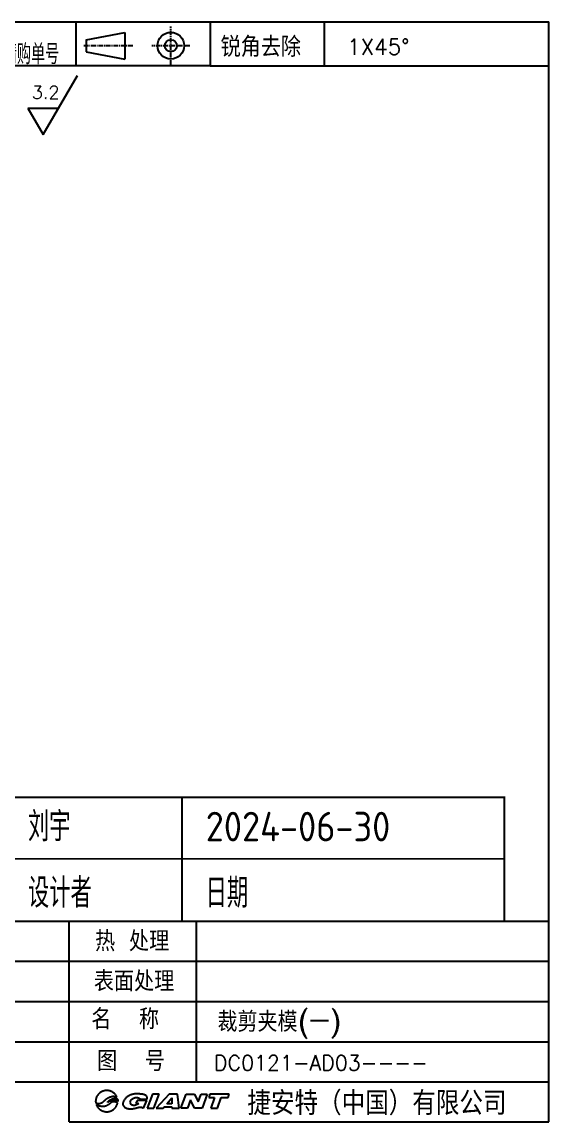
# Model space of a CAD drawing. Extents: x 5328 to 5756, y -839 to -541.
# Drawn here: x 5612.8 to 5755.7, y -838.8 to -540.7 of the extents above; entities that cross this region are included whole.
import ezdxf

# ---------------------------------------------------------------- set-up
doc = ezdxf.new("R2010")
doc.units = 0
doc.header["$MEASUREMENT"] = 0
doc.linetypes.add('CENTER', pattern=[2, 1.25, -0.25, 0.25, -0.25])
doc.layers.get('0').update_dxf_attribs({"linetype": 'CONTINUOUS'})
for name, color, linetype in [('CEN', 1, 'CENTER'), ('CON', 7, 'CONTINUOUS'), ('DIM', 7, 'CONTINUOUS'), ('TXT', 7, 'CONTINUOUS')]:
    doc.layers.add(name, color=color, linetype=linetype)
doc.styles.add('ACISOTS', font='isocp.shx', dxfattribs={"height": 8, "bigfont": 'gbcbig.shx'})
doc.styles.add('HZ', font='complex.shx', dxfattribs={"bigfont": 'HZFS.SHX'})
doc.styles.get("Standard").update_dxf_attribs({"font": 'txt.shx', "bigfont": 'hzfs.shx'})
doc.styles.add('USER1', font='simplex', dxfattribs={"bigfont": 'dayum'})

# ---------------------------------------------------------------- blocks, each defined once
blk = doc.blocks.new('GIANT')
for p, q in [((231.03, 29.75), (230.98, 29.65)), ((231.09, 29.84), (231.03, 29.75)), ((231.15, 29.94), (231.09, 29.84)), ((231.21, 30.03), (231.15, 29.94)), ((231.28, 30.12), (231.21, 30.03)), ((231.35, 30.2), (231.28, 30.12)), ((231.43, 30.28), (231.35, 30.2)), ((231.51, 30.36), (231.43, 30.28)), ((231.59, 30.43), (231.51, 30.36)), ((231.68, 30.5), (231.59, 30.43)), ((231.77, 30.56), (231.68, 30.5)), ((231.87, 30.62), (231.77, 30.56)), ((231.97, 30.68), (231.87, 30.62)), ((232.07, 30.73), (231.97, 30.68)), ((232.17, 30.77), (232.07, 30.73)), ((232.27, 30.81), (232.17, 30.77)), ((232.38, 30.85), (232.27, 30.81)), ((232.49, 30.88), (232.38, 30.85)), ((232.6, 30.91), (232.49, 30.88)), ((232.72, 30.93), (232.6, 30.91)), ((232.83, 30.94), (232.72, 30.93)), ((232.95, 30.95), (232.83, 30.94)), ((233.07, 30.96), (232.95, 30.95)), ((233.18, 30.95), (233.07, 30.96)), ((233.3, 30.95), (233.18, 30.95)), ((233.42, 30.93), (233.3, 30.95)), ((233.53, 30.91), (233.42, 30.93)), ((233.65, 30.89), (233.53, 30.91)), ((233.76, 30.86), (233.65, 30.89)), ((233.87, 30.82), (233.76, 30.86)), ((233.98, 30.78), (233.87, 30.82)), ((234.09, 30.74), (233.98, 30.78)), ((234.19, 30.68), (234.09, 30.74)), ((234.16, 29.73), (234.25, 29.74)), ((234.29, 30.63), (234.19, 30.68)), ((234.25, 29.74), (234.33, 29.75)), ((234.39, 30.57), (234.29, 30.63)), ((234.33, 29.75), (234.41, 29.75)), ((234.49, 30.5), (234.39, 30.57)), ((234.41, 29.75), (234.49, 29.75)), ((234.58, 30.43), (234.49, 30.5)), ((234.49, 29.75), (234.58, 29.75)), ((234.67, 30.35), (234.58, 30.43)), ((234.58, 29.75), (234.66, 29.74)), ((234.66, 29.74), (234.74, 29.73)), ((234.75, 30.27), (234.67, 30.35)), ((234.83, 30.18), (234.75, 30.27)), ((234.91, 30.1), (234.83, 30.18)), ((234.98, 30), (234.91, 30.1)), ((235.05, 29.91), (234.98, 30)), ((235.11, 29.81), (235.05, 29.91)), ((235.16, 29.7), (235.11, 29.81)), ((237.56, 29.78), (237.46, 29.71)), ((237.66, 29.84), (237.56, 29.78)), ((237.76, 29.89), (237.66, 29.84)), ((237.87, 29.95), (237.76, 29.89)), ((237.97, 30), (237.87, 29.95)), ((238.08, 30.04), (237.97, 30)), ((238.19, 30.08), (238.08, 30.04)), ((238.3, 30.12), (238.19, 30.08)), ((238.42, 30.15), (238.3, 30.12)), ((238.53, 30.18), (238.42, 30.15)), ((238.65, 30.2), (238.53, 30.18)), ((238.76, 30.22), (238.65, 30.2)), ((238.88, 30.24), (238.76, 30.22)), ((238.99, 30.25), (238.88, 30.24)), ((239.11, 30.26), (238.99, 30.25)), ((239.23, 30.27), (239.11, 30.26)), ((239.35, 30.27), (239.23, 30.27)), ((239.46, 30.27), (239.35, 30.27)), ((239.58, 30.27), (239.46, 30.27)), ((239.7, 30.26), (239.58, 30.27)), ((239.82, 30.25), (239.7, 30.26)), ((239.93, 30.25), (239.82, 30.25)), ((240.05, 30.23), (239.93, 30.25)), ((240.17, 30.22), (240.05, 30.23)), ((240.28, 30.21), (240.17, 30.22)), ((240.4, 30.19), (240.28, 30.21)), ((240.52, 30.17), (240.4, 30.19)), ((240.63, 30.15), (240.52, 30.17)), ((240.75, 30.13), (240.63, 30.15)), ((240.86, 30.1), (240.75, 30.13)), ((240.97, 30.06), (240.86, 30.1)), ((241.08, 30.02), (240.97, 30.06)), ((241.19, 29.97), (241.08, 30.02)), ((241.28, 29.9), (241.19, 29.97)), ((241.37, 29.82), (241.28, 29.9)), ((241.44, 29.73), (241.37, 29.82)), ((242.59, 30.21), (241.52, 27.29)), ((243.97, 30.21), (242.59, 30.21)), ((242.89, 27.29), (243.97, 30.21)), ((246.06, 30.21), (243.34, 27.29)), ((247.83, 30.21), (246.06, 30.21)), ((248.13, 27.29), (247.83, 30.21)), ((248.52, 27.29), (249.6, 30.21)), ((249.6, 30.21), (251.31, 30.21)), ((251.31, 30.21), (252.1, 28.61)), ((252.1, 28.61), (252.7, 30.21)), ((252.7, 30.21), (253.99, 30.21)), ((253.99, 30.21), (252.92, 27.29)), ((254.56, 30.21), (254.3, 29.5)), ((258.57, 30.21), (254.56, 30.21)), ((258.31, 29.5), (258.57, 30.21)), ((230.79, 28.9), (230.78, 28.78)), ((230.78, 28.78), (230.78, 28.67)), ((230.78, 28.67), (230.79, 28.56)), ((230.8, 29.01), (230.79, 28.9)), ((230.79, 28.56), (230.8, 28.45)), ((230.82, 29.12), (230.8, 29.01)), ((230.8, 28.45), (230.82, 28.34)), ((230.84, 29.23), (230.82, 29.12)), ((230.82, 28.34), (230.9, 28.32)), ((230.87, 29.33), (230.84, 29.23)), ((230.9, 29.44), (230.87, 29.33)), ((230.94, 29.55), (230.9, 29.44)), ((230.9, 28.32), (230.98, 28.31)), ((231.01, 27.94), (230.93, 27.97)), ((230.93, 27.97), (230.97, 27.88)), ((230.98, 29.65), (230.94, 29.55)), ((230.97, 27.88), (231.01, 27.79)), ((230.98, 28.31), (231.07, 28.3)), ((231.08, 27.91), (231.01, 27.94)), ((231.01, 27.79), (231.06, 27.7)), ((231.06, 27.7), (231.11, 27.61)), ((231.07, 28.3), (231.15, 28.29)), ((231.15, 27.88), (231.08, 27.91)), ((231.11, 27.61), (231.17, 27.53)), ((231.15, 28.29), (231.23, 28.28)), ((231.23, 27.85), (231.15, 27.88)), ((231.17, 27.53), (231.23, 27.45)), ((231.23, 28.28), (231.31, 28.28)), ((231.3, 27.81), (231.23, 27.85)), ((231.38, 27.79), (231.3, 27.81)), ((231.31, 28.28), (231.39, 28.28)), ((231.46, 27.76), (231.38, 27.79)), ((231.39, 28.28), (231.48, 28.28)), ((231.53, 27.73), (231.46, 27.76)), ((231.48, 28.28), (231.56, 28.28)), ((231.61, 27.71), (231.53, 27.73)), ((231.56, 28.28), (231.64, 28.29)), ((231.69, 27.69), (231.61, 27.71)), ((231.64, 28.29), (231.72, 28.31)), ((231.77, 27.67), (231.69, 27.69)), ((231.72, 28.31), (231.8, 28.32)), ((231.85, 27.66), (231.77, 27.67)), ((231.8, 28.32), (231.88, 28.35)), ((231.93, 27.65), (231.85, 27.66)), ((231.88, 28.35), (231.96, 28.37)), ((232.01, 27.64), (231.93, 27.65)), ((231.96, 28.37), (232.03, 28.41)), ((232.09, 27.63), (232.01, 27.64)), ((232.03, 28.41), (232.11, 28.44)), ((232.18, 27.63), (232.09, 27.63)), ((232.11, 28.44), (232.18, 28.49)), ((232.18, 28.49), (232.25, 28.53)), ((232.26, 27.62), (232.18, 27.63)), ((232.25, 28.53), (232.31, 28.58)), ((232.34, 27.62), (232.26, 27.62)), ((232.31, 28.58), (232.37, 28.63)), ((232.42, 27.63), (232.34, 27.62)), ((232.37, 28.63), (232.44, 28.69)), ((232.5, 27.64), (232.42, 27.63)), ((232.44, 28.69), (232.5, 28.74)), ((232.5, 28.74), (232.56, 28.8)), ((232.58, 27.64), (232.5, 27.64)), ((232.56, 28.8), (232.62, 28.86)), ((232.66, 27.66), (232.58, 27.64)), ((232.62, 28.86), (232.68, 28.91)), ((232.74, 27.67), (232.66, 27.66)), ((232.68, 28.91), (232.74, 28.97)), ((232.74, 28.97), (232.8, 29.03)), ((232.82, 27.69), (232.74, 27.67)), ((232.8, 29.03), (232.86, 29.08)), ((232.9, 27.72), (232.82, 27.69)), ((232.86, 29.08), (232.92, 29.13)), ((232.98, 27.74), (232.9, 27.72)), ((232.92, 29.13), (232.98, 29.19)), ((232.98, 29.19), (233.05, 29.24)), ((233.05, 27.77), (232.98, 27.74)), ((233.05, 29.24), (233.11, 29.29)), ((233.13, 27.8), (233.05, 27.77)), ((233.11, 29.29), (233.18, 29.33)), ((233.2, 27.84), (233.13, 27.8)), ((233.18, 29.33), (233.25, 29.38)), ((233.27, 27.88), (233.2, 27.84)), ((233.25, 29.38), (233.32, 29.42)), ((233.34, 27.92), (233.27, 27.88)), ((233.28, 28.48), (233.35, 28.58)), ((233.38, 28.54), (233.28, 28.48)), ((233.32, 29.42), (233.39, 29.46)), ((233.41, 27.97), (233.34, 27.92)), ((233.35, 28.58), (233.43, 28.68)), ((233.48, 28.6), (233.38, 28.54)), ((233.39, 29.46), (233.46, 29.5)), ((233.47, 28.01), (233.41, 27.97)), ((233.43, 28.68), (233.51, 28.77)), ((233.46, 29.5), (233.54, 29.54)), ((233.54, 28.06), (233.47, 28.01)), ((233.59, 28.66), (233.48, 28.6)), ((233.51, 28.77), (233.61, 28.86)), ((233.54, 29.54), (233.61, 29.57)), ((233.6, 28.12), (233.54, 28.06)), ((233.69, 28.72), (233.59, 28.66)), ((233.66, 28.17), (233.6, 28.12)), ((233.61, 29.57), (233.69, 29.6)), ((233.61, 28.86), (233.7, 28.93)), ((233.72, 28.22), (233.66, 28.17)), ((233.69, 29.6), (233.77, 29.63)), ((233.8, 28.77), (233.69, 28.72)), ((233.7, 28.93), (233.8, 29.01)), ((233.78, 28.28), (233.72, 28.22)), ((233.77, 29.63), (233.84, 29.66)), ((233.85, 28.33), (233.78, 28.28)), ((233.8, 29.01), (233.91, 29.07)), ((233.91, 28.82), (233.8, 28.77)), ((233.84, 29.66), (233.92, 29.68)), ((233.91, 28.38), (233.85, 28.33)), ((233.91, 29.07), (234.02, 29.13)), ((234.02, 28.86), (233.91, 28.82)), ((233.97, 28.43), (233.91, 28.38)), ((233.92, 29.68), (234, 29.7)), ((234.04, 28.48), (233.97, 28.43)), ((234, 29.7), (234.08, 29.72)), ((234.02, 29.13), (234.13, 29.18)), ((234.13, 28.9), (234.02, 28.86)), ((234.11, 28.52), (234.04, 28.48)), ((234.08, 29.72), (234.16, 29.73)), ((234.18, 28.56), (234.11, 28.52)), ((234.13, 29.18), (234.25, 29.22)), ((234.25, 28.92), (234.13, 28.9)), ((234.26, 28.58), (234.18, 28.56)), ((234.25, 29.22), (234.37, 29.25)), ((234.37, 28.94), (234.25, 28.92)), ((234.34, 28.61), (234.26, 28.58)), ((234.42, 28.62), (234.34, 28.61)), ((234.37, 29.25), (234.49, 29.28)), ((234.49, 28.95), (234.37, 28.94)), ((234.5, 28.62), (234.42, 28.62)), ((234.49, 29.28), (234.62, 29.3)), ((234.61, 28.94), (234.49, 28.95)), ((234.58, 28.62), (234.5, 28.62)), ((234.66, 28.62), (234.58, 28.62)), ((234.72, 28.93), (234.61, 28.94)), ((234.62, 29.3), (234.74, 29.31)), ((234.74, 28.61), (234.66, 28.62)), ((234.84, 28.91), (234.72, 28.93)), ((234.74, 29.73), (234.82, 29.72)), ((234.74, 29.31), (234.86, 29.31)), ((234.82, 28.59), (234.74, 28.61)), ((234.82, 29.72), (234.9, 29.7)), ((234.9, 28.57), (234.82, 28.59)), ((234.96, 28.88), (234.84, 28.91)), ((234.86, 29.31), (234.99, 29.3)), ((234.9, 29.7), (234.98, 29.68)), ((234.98, 28.55), (234.9, 28.57)), ((234.91, 27.41), (234.97, 27.49)), ((235.07, 28.84), (234.96, 28.88)), ((234.97, 27.49), (235.03, 27.57)), ((234.98, 29.68), (235.06, 29.65)), ((235.06, 28.53), (234.98, 28.55)), ((234.99, 29.3), (235.11, 29.28)), ((235.03, 27.57), (235.08, 27.66)), ((235.06, 29.65), (235.13, 29.63)), ((235.13, 28.5), (235.06, 28.53)), ((235.18, 28.8), (235.07, 28.84)), ((235.08, 27.66), (235.13, 27.74)), ((235.11, 29.28), (235.23, 29.24)), ((235.13, 29.63), (235.21, 29.6)), ((235.21, 28.47), (235.13, 28.5)), ((235.13, 27.74), (235.18, 27.83)), ((235.21, 29.6), (235.16, 29.7)), ((235.29, 28.74), (235.18, 28.8)), ((235.18, 27.83), (235.22, 27.93)), ((235.28, 28.44), (235.21, 28.47)), ((235.22, 27.93), (235.26, 28.02)), ((235.23, 29.24), (235.34, 29.19)), ((235.26, 28.02), (235.29, 28.12)), ((235.36, 28.41), (235.28, 28.44)), ((235.39, 28.67), (235.29, 28.74)), ((235.29, 28.12), (235.32, 28.21)), ((235.32, 28.21), (235.34, 28.31)), ((235.34, 29.19), (235.36, 29.09)), ((235.34, 28.31), (235.36, 28.41)), ((235.36, 29.09), (235.37, 28.98)), ((235.37, 28.98), (235.38, 28.88)), ((235.38, 28.88), (235.39, 28.78)), ((235.39, 28.78), (235.39, 28.67)), ((236.46, 28.45), (236.44, 28.33)), ((236.44, 28.33), (236.44, 28.22)), ((236.44, 28.22), (236.44, 28.1)), ((236.44, 28.1), (236.46, 27.98)), ((236.5, 28.56), (236.46, 28.45)), ((236.46, 27.98), (236.5, 27.87)), ((236.54, 28.67), (236.5, 28.56)), ((236.5, 27.87), (236.56, 27.77)), ((236.59, 28.78), (236.54, 28.67)), ((236.56, 27.77), (236.62, 27.67)), ((236.64, 28.88), (236.59, 28.78)), ((236.62, 27.67), (236.7, 27.58)), ((236.7, 28.98), (236.64, 28.88)), ((236.77, 29.08), (236.7, 28.98)), ((236.7, 27.58), (236.79, 27.51)), ((236.85, 29.17), (236.77, 29.08)), ((236.79, 27.51), (236.89, 27.44)), ((236.92, 29.26), (236.85, 29.17)), ((237, 29.34), (236.92, 29.26)), ((237.09, 29.42), (237, 29.34)), ((237.18, 29.5), (237.09, 29.42)), ((237.27, 29.58), (237.18, 29.5)), ((237.36, 29.65), (237.27, 29.58)), ((237.46, 29.71), (237.36, 29.65)), ((237.99, 28.53), (238, 28.65)), ((238, 28.41), (237.99, 28.53)), ((238, 28.65), (238.04, 28.77)), ((238.03, 28.29), (238, 28.41)), ((238.08, 28.17), (238.03, 28.29)), ((238.04, 28.77), (238.09, 28.89)), ((238.16, 28.07), (238.08, 28.17)), ((238.09, 28.89), (238.15, 28.99)), ((238.15, 28.99), (238.23, 29.09)), ((238.25, 27.99), (238.16, 28.07)), ((238.23, 29.09), (238.32, 29.17)), ((238.35, 27.92), (238.25, 27.99)), ((238.32, 29.17), (238.42, 29.25)), ((238.47, 27.88), (238.35, 27.92)), ((238.42, 29.25), (238.52, 29.32)), ((238.59, 27.85), (238.47, 27.88)), ((238.52, 29.32), (238.64, 29.37)), ((238.71, 27.83), (238.59, 27.85)), ((238.64, 29.37), (238.75, 29.42)), ((238.84, 27.84), (238.71, 27.83)), ((238.75, 29.42), (238.87, 29.46)), ((238.96, 27.86), (238.84, 27.84)), ((238.87, 29.46), (238.99, 29.48)), ((239.08, 27.89), (238.96, 27.86)), ((238.99, 29.48), (239.11, 29.5)), ((239.2, 27.93), (239.08, 27.89)), ((239.11, 29.5), (239.24, 29.51)), ((239.4, 28.87), (239.12, 28.24)), ((239.12, 28.24), (239.73, 28.24)), ((239.31, 27.97), (239.2, 27.93)), ((239.24, 29.51), (239.36, 29.51)), ((239.42, 28.03), (239.31, 27.97)), ((239.36, 29.51), (239.49, 29.49)), ((241.41, 28.87), (239.4, 28.87)), ((239.53, 28.1), (239.42, 28.03)), ((239.49, 29.49), (239.61, 29.46)), ((239.63, 28.17), (239.53, 28.1)), ((239.61, 29.46), (239.72, 29.42)), ((239.73, 28.24), (239.63, 28.17)), ((239.63, 27.44), (239.74, 27.47)), ((239.72, 29.42), (239.83, 29.36)), ((239.74, 27.47), (239.85, 27.49)), ((239.83, 29.36), (239.92, 29.27)), ((239.85, 27.49), (239.97, 27.51)), ((239.92, 29.27), (239.97, 29.16)), ((239.97, 29.16), (241.47, 29.16)), ((239.97, 27.51), (240.09, 27.51)), ((240.09, 27.51), (240.2, 27.5)), ((240.2, 27.5), (240.32, 27.47)), ((240.32, 27.47), (240.43, 27.44)), ((240.75, 27.29), (241.41, 28.87)), ((241.49, 29.62), (241.44, 29.73)), ((241.47, 29.16), (241.5, 29.27)), ((241.51, 29.51), (241.49, 29.62)), ((241.5, 29.27), (241.51, 29.39)), ((241.51, 29.39), (241.51, 29.51)), ((244.83, 27.29), (245.04, 27.54)), ((245.04, 27.54), (246.64, 27.54)), ((245.61, 28.21), (246.64, 29.42)), ((246.64, 28.21), (245.61, 28.21)), ((246.64, 29.42), (246.64, 28.21)), ((246.64, 27.54), (246.64, 27.29)), ((250.49, 29.01), (249.85, 27.29)), ((251.35, 27.29), (250.49, 29.01)), ((254.3, 29.5), (255.52, 29.5)), ((255.52, 29.5), (254.71, 27.29)), ((256.09, 27.29), (256.91, 29.5)), ((256.91, 29.5), (258.31, 29.5)), ((231.23, 27.45), (231.29, 27.37)), ((231.29, 27.37), (231.36, 27.29)), ((231.36, 27.29), (231.43, 27.22)), ((231.43, 27.22), (231.5, 27.15)), ((231.5, 27.15), (231.57, 27.09)), ((231.57, 27.09), (231.65, 27.02)), ((231.65, 27.02), (231.73, 26.96)), ((231.73, 26.96), (231.82, 26.91)), ((231.82, 26.91), (231.9, 26.86)), ((231.9, 26.86), (231.99, 26.81)), ((231.99, 26.81), (232.08, 26.76)), ((232.08, 26.76), (232.18, 26.72)), ((232.18, 26.72), (232.27, 26.69)), ((232.27, 26.69), (232.37, 26.65)), ((232.37, 26.65), (232.46, 26.63)), ((232.46, 26.63), (232.56, 26.6)), ((232.56, 26.6), (232.66, 26.58)), ((232.66, 26.58), (232.76, 26.57)), ((232.76, 26.57), (232.86, 26.55)), ((232.86, 26.55), (232.96, 26.55)), ((232.96, 26.55), (233.06, 26.54)), ((233.06, 26.54), (233.16, 26.54)), ((233.16, 26.54), (233.26, 26.55)), ((233.26, 26.55), (233.36, 26.56)), ((233.36, 26.56), (233.46, 26.57)), ((233.46, 26.57), (233.56, 26.59)), ((233.56, 26.59), (233.66, 26.61)), ((233.66, 26.61), (233.76, 26.64)), ((233.76, 26.64), (233.85, 26.67)), ((233.85, 26.67), (233.95, 26.7)), ((233.95, 26.7), (234.04, 26.74)), ((234.04, 26.74), (234.13, 26.78)), ((234.13, 26.78), (234.22, 26.83)), ((234.22, 26.83), (234.31, 26.88)), ((234.31, 26.88), (234.39, 26.93)), ((234.39, 26.93), (234.48, 26.99)), ((234.48, 26.99), (234.56, 27.05)), ((234.56, 27.05), (234.63, 27.12)), ((234.63, 27.12), (234.71, 27.19)), ((234.71, 27.19), (234.78, 27.26)), ((234.78, 27.26), (234.85, 27.33)), ((234.85, 27.33), (234.91, 27.41)), ((236.89, 27.44), (236.99, 27.38)), ((236.99, 27.38), (237.09, 27.33)), ((237.09, 27.33), (237.2, 27.29)), ((237.2, 27.29), (237.32, 27.25)), ((237.32, 27.25), (237.43, 27.22)), ((237.43, 27.22), (237.54, 27.2)), ((237.54, 27.2), (237.66, 27.18)), ((237.66, 27.18), (237.78, 27.17)), ((237.78, 27.17), (237.89, 27.16)), ((237.89, 27.16), (238.01, 27.16)), ((238.01, 27.16), (238.13, 27.16)), ((238.13, 27.16), (238.25, 27.16)), ((238.25, 27.16), (238.36, 27.17)), ((238.36, 27.17), (238.48, 27.18)), ((238.48, 27.18), (238.6, 27.2)), ((238.6, 27.2), (238.71, 27.21)), ((238.71, 27.21), (238.83, 27.23)), ((238.83, 27.23), (238.94, 27.26)), ((238.94, 27.26), (239.06, 27.28)), ((239.06, 27.28), (239.17, 27.31)), ((239.17, 27.31), (239.29, 27.34)), ((239.29, 27.34), (239.4, 27.37)), ((239.4, 27.37), (239.51, 27.4)), ((239.51, 27.4), (239.63, 27.44)), ((240.43, 27.44), (240.54, 27.39)), ((240.54, 27.39), (240.64, 27.34)), ((240.64, 27.34), (240.75, 27.29)), ((241.52, 27.29), (242.89, 27.29)), ((243.34, 27.29), (244.83, 27.29)), ((246.64, 27.29), (248.13, 27.29)), ((249.85, 27.29), (248.52, 27.29)), ((252.92, 27.29), (251.35, 27.29)), ((254.71, 27.29), (256.09, 27.29))]:
    blk.add_line(p, q)

msp = doc.modelspace()

# ---------------------------------------------------------------- linework, layer by layer
msp.add_line((5743.5349, -750.5814), (5743.5349, -784.3561))
at = {"layer": 'CEN'}
for p, q in [((5653.1812, -552.2541), (5653.1812, -541.911)), ((5642.847, -547.0825), (5629.4503, -547.0825)), ((5658.3558, -547.0825), (5648.0066, -547.0825))]:
    msp.add_line(p, q, dxfattribs=at)
at = {"layer": 'CON', "color": 2}
for p, q in [((5755.6811, -827.9523), (5755.6811, -540.6569)), ((5490.5259, -827.9523), (5755.6811, -827.9523))]:
    msp.add_line(p, q, dxfattribs=at)
msp.add_lwpolyline([(5327.9909, -540.6569), (5755.6811, -540.6569)], dxfattribs=at)
at = {"layer": 'DIM'}
for p, q in [((5627.469, -540.6569), (5627.469, -552.5586)), ((5663.8193, -540.6569), (5663.8193, -552.5586)), ((5694.8688, -552.5586), (5694.8688, -540.6569)), ((5630.2081, -545.4464), (5640.6711, -543.4692)), ((5630.2081, -545.4464), (5630.2081, -548.7186)), ((5640.6711, -543.4692), (5640.6711, -550.6959)), ((5630.2081, -548.7186), (5640.6711, -550.6959)), ((5627.469, -552.5586), (5561.1766, -552.5586)), ((5663.8193, -552.5586), (5627.469, -552.5586)), ((5663.8193, -552.5586), (5755.6811, -552.5586)), ((5618.5771, -571.1934), (5627.8426, -555.1452)), ((5614.4128, -563.9806), (5622.7415, -563.9806)), ((5614.4128, -563.9806), (5618.5771, -571.1934)), ((5327.9909, -750.7372), (5743.5349, -750.7372)), ((5743.5349, -767.4688), (5327.9909, -767.7805)), ((5446.0379, -784.3561), (5755.6811, -784.3561)), ((5660.1342, -827.9523), (5660.1342, -784.3561)), ((5327.9909, -795.2552), (5755.6811, -795.2552)), ((5327.9909, -806.1542), (5755.6811, -806.1542)), ((5327.9909, -817.0532), (5755.6811, -817.0532)), ((5755.6811, -838.8134), (5755.6811, -827.9523)), ((5625.6463, -838.8134), (5755.6811, -838.8134))]:
    msp.add_line(p, q, dxfattribs=at)
msp.add_lwpolyline([(5625.6463, -838.8134), (5625.6463, -784.3561)], dxfattribs=at)
for radius in [3.6134, 1.6361]:
    msp.add_circle((5653.1812, -547.0825), radius, dxfattribs=at)
at = {"layer": 'TXT'}
msp.add_line((5656.1658, -750.5814), (5656.1658, -784.3561), dxfattribs=at)

# ---------------------------------------------------------------- block references
at = {"xscale": 1.303336537356799, "yscale": 1.303336537356799, "zscale": 1.303336537355332}
msp.add_blockref('GIANT', (5332.0174, -870.63), dxfattribs=at)

# ---------------------------------------------------------------- texts
at = {"layer": 'DIM'}
for s, height, style, p in [('锐角去除', 5.44952, 'HZ', (5666.666, -550.1161)), ('设计者', 8, 'ACISOTS', (5614.4607, -780.7338)), ('日期', 8, 'ACISOTS', (5662.6356, -780.7338)), ('热 处理', 5.44952, 'HZ', (5632.6499, -792.5351)), ('表面处理', 5.44952, 'HZ', (5632.3159, -803.3927)), ('名  称', 5.44952, 'HZ', (5631.6173, -813.6727)), ('裁剪夹模(一)', 5.42828, 'HZ', (5665.8116, -814.3791)), ('图  号', 5.44952, 'HZ', (5633.2044, -825.0253)), ('DC0121-AD03----', 4.087136, 'USER1', (5664.875, -824.826)), ('捷安特（中国）有限公司', 6.386151, 'HZ', (5673.9242, -836.9118))]:
    msp.add_text(s, height=height, dxfattribs=dict(at, style=style)).set_placement(p)
msp.add_text('1X45%%d', height=4.2664, dxfattribs=at).set_placement((5700.9959, -549.5238))
at = {"layer": 'DIM', "style": 'HZ', "width": 0.7}
msp.add_text('打刻图号、车种名、规格、请购单号', height=5.449515, dxfattribs=at).set_placement((5561.8975, -552.1001))
at = {"layer": 'DIM', "insert": (5615.5233, -557.9901), "char_height": 3.48975, "width": 8.661977, "attachment_point": 1}
msp.add_mtext('3.2', dxfattribs=at)
at = {"layer": 'TXT', "style": 'ACISOTS'}
for s, p in [('刘宇', (5614.4607, -762.7338)), ('2024-06-30', (5662.6356, -762.7338))]:
    msp.add_text(s, height=8, dxfattribs=at).set_placement(p)

doc.saveas('drawing.dxf')
